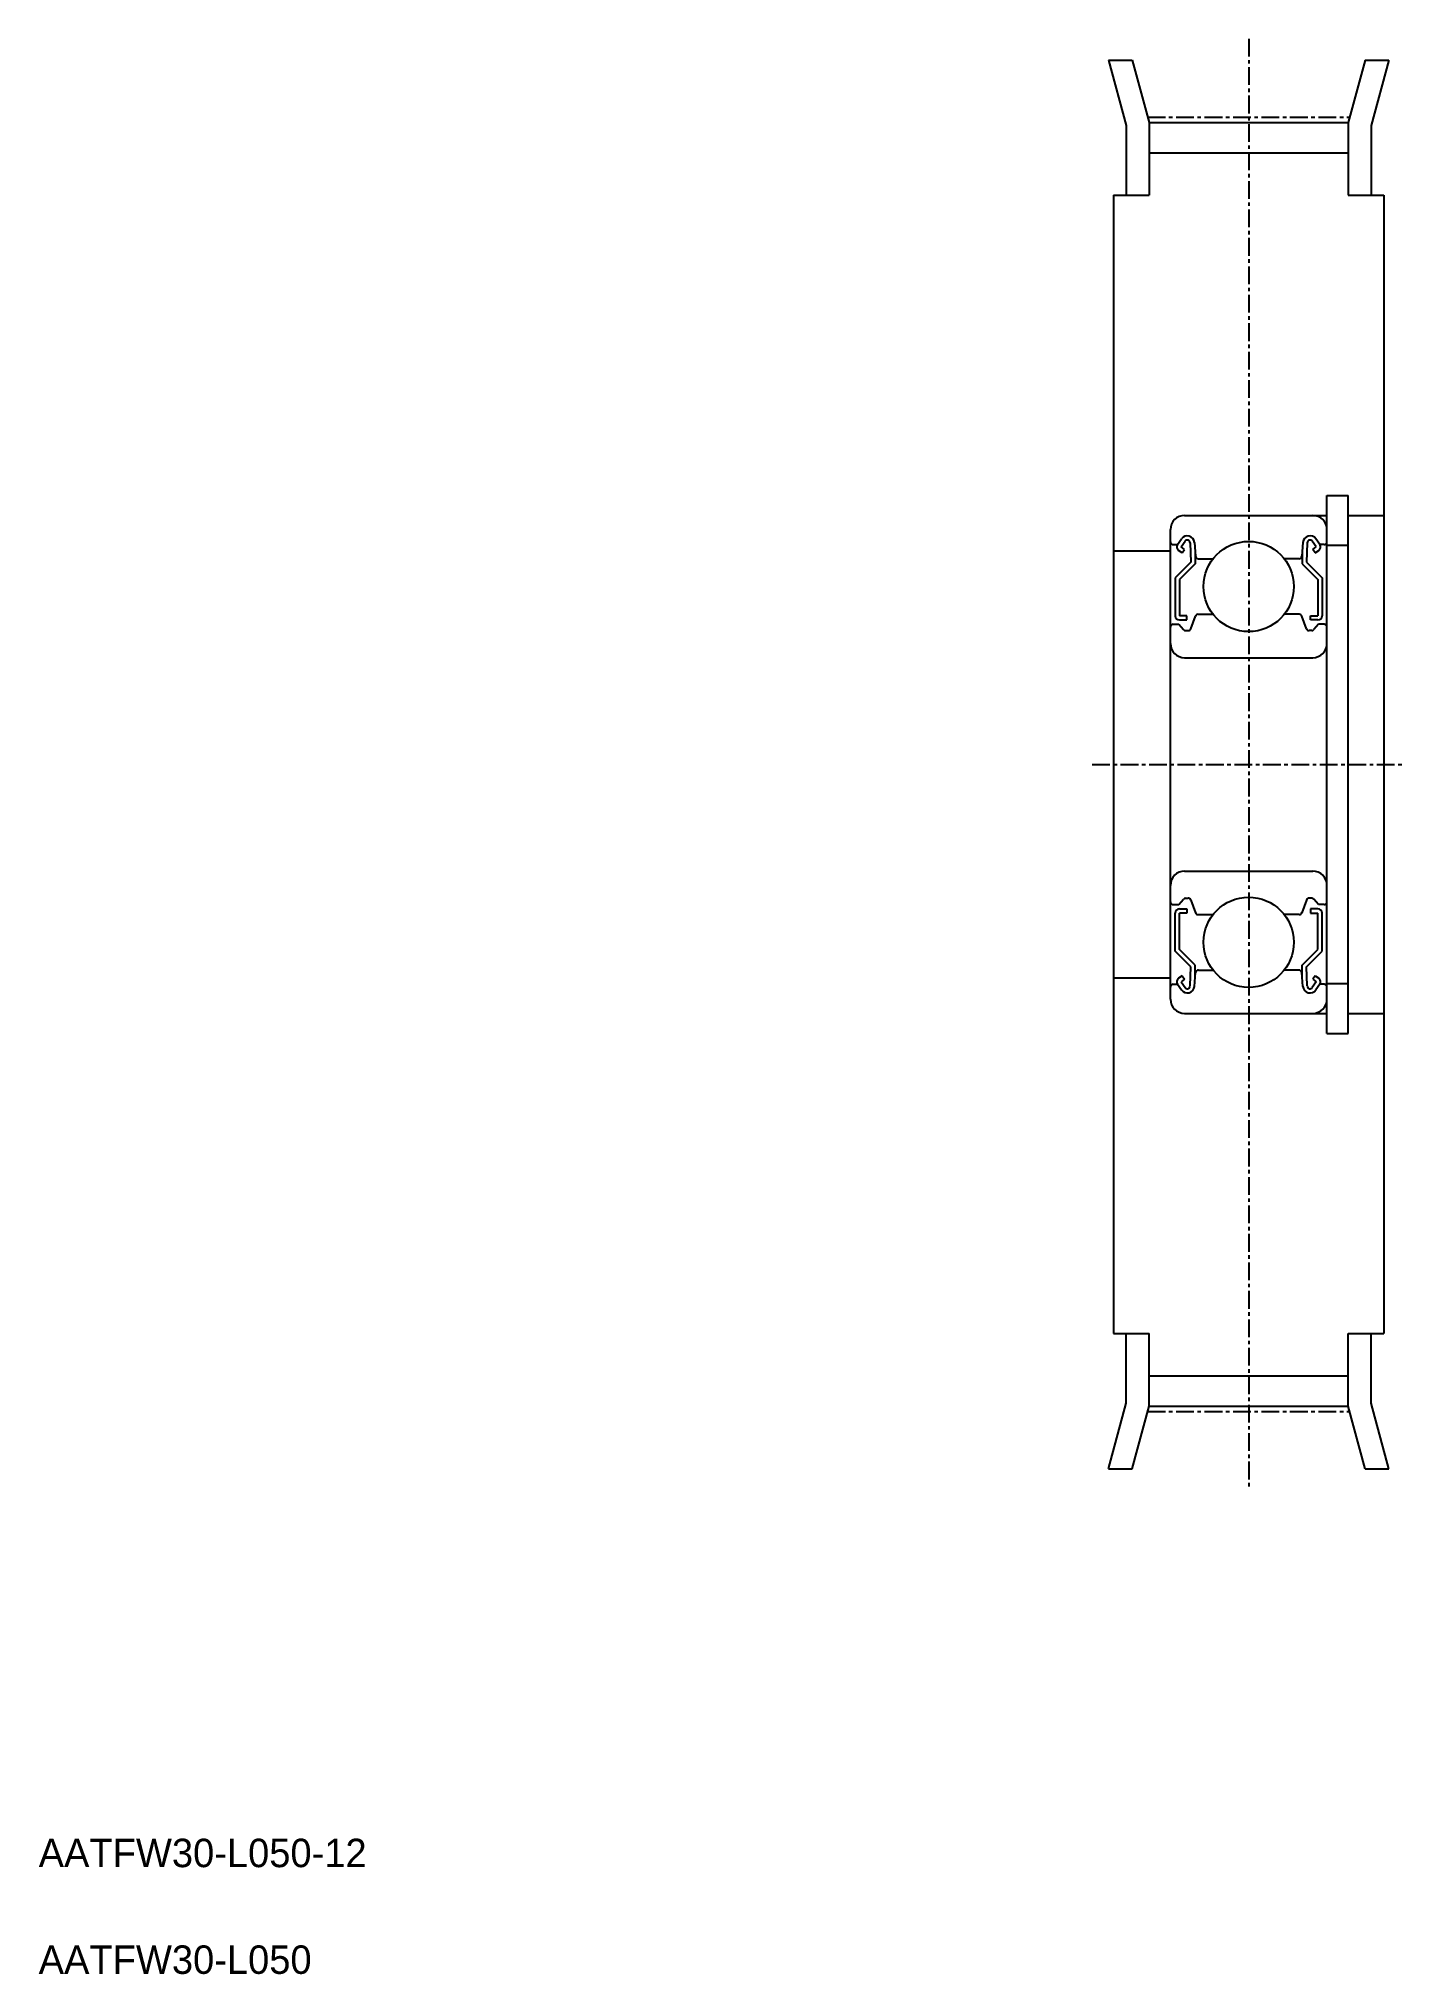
# Model space of a CAD drawing. Extents: x 5 to 101, y 5 to 141.
import ezdxf

# ---------------------------------------------------------------- set-up
doc = ezdxf.new("R2010")
doc.units = 0
doc.linetypes.add('CENTER', pattern=[2, 1.25, -0.25, 0.25, -0.25])
doc.layers.get('0').update_dxf_attribs({"linetype": 'CONTINUOUS'})
doc.layers.add('CENTER', color=1, linetype='CENTER')

msp = doc.modelspace()

# ---------------------------------------------------------------- linework, layer by layer
at = {"color": 7, "linetype": 'CONTINUOUS'}
for p, q in [((80.16, 139.5), (81.82, 139.5)), ((80.16, 139.5), (81.4, 134.89)), ((81.82, 139.5), (83, 135.1)), ((98.18, 139.5), (97, 135.1)), ((98.18, 139.5), (99.84, 139.5)), ((99.84, 139.5), (98.6, 134.89)), ((81.4, 134.89), (81.4, 130)), ((83, 135.1), (83, 130)), ((83, 135.1), (97, 135.1)), ((97, 135.1), (97, 130)), ((98.6, 134.89), (98.6, 130)), ((83, 132.97), (97, 132.97)), ((80.5, 130), (80.5, 50)), ((80.5, 130), (83, 130)), ((97, 130), (99.5, 130)), ((99.5, 130), (99.5, 50)), ((95.5, 108.9), (97, 108.9)), ((80.5, 105), (84.5, 105)), ((95.5, 105.4), (97, 105.4)), ((80.5, 75), (84.5, 75)), ((95.5, 74.6), (97, 74.6)), ((95.5, 71.1), (97, 71.1)), ((80.5, 50), (83, 50)), ((81.4, 45.11), (81.4, 50)), ((83, 44.9), (83, 50)), ((97, 50), (99.5, 50)), ((97, 44.9), (97, 50)), ((98.6, 45.11), (98.6, 50)), ((83, 47.03), (97, 47.03)), ((80.16, 40.5), (81.4, 45.11)), ((81.82, 40.5), (83, 44.9)), ((83, 44.9), (97, 44.9)), ((98.18, 40.5), (97, 44.9)), ((99.84, 40.5), (98.6, 45.11)), ((80.16, 40.5), (81.82, 40.5)), ((98.18, 40.5), (99.84, 40.5))]:
    msp.add_line(p, q, dxfattribs=at)
for p, q in [((95.5, 71.1), (95.5, 108.9)), ((97, 71.1), (97, 108.9)), ((85.5, 107.5), (95.5, 107.5)), ((97, 107.5), (99.5, 107.5)), ((84.5, 73.5), (84.5, 106.5)), ((84.7, 105.45), (85, 105.45)), ((85, 105.45), (85.28, 105.85)), ((85.32, 104.86), (85.07, 105.03)), ((85.25, 105.28), (85.53, 105.68)), ((85.49, 105.1), (85.25, 105.28)), ((85.32, 104.86), (85.49, 105.1)), ((85.89, 105.57), (85.94, 104.22)), ((86.19, 105.6), (86.27, 104.63)), ((86.24, 104.97), (86.24, 104.1)), ((93.81, 105.6), (93.73, 104.63)), ((93.76, 104.97), (93.76, 104.1)), ((94.11, 105.57), (94.06, 104.22)), ((94.75, 105.28), (94.47, 105.68)), ((94.51, 105.1), (94.75, 105.28)), ((94.68, 104.86), (94.51, 105.1)), ((94.68, 104.86), (94.93, 105.03)), ((95, 105.45), (94.72, 105.85)), ((95.3, 105.45), (95, 105.45)), ((85.94, 104.22), (84.84, 103.12)), ((86.24, 104.1), (85.14, 103)), ((86.47, 104.45), (87.49, 104.45)), ((93.53, 104.45), (92.51, 104.45)), ((93.76, 104.1), (94.86, 103)), ((94.06, 104.22), (95.16, 103.12)), ((84.84, 103.12), (84.84, 100.45)), ((85.14, 103), (85.14, 100.45)), ((94.86, 103), (94.86, 100.45)), ((95.16, 103.12), (95.16, 100.45)), ((84.7, 99.85), (85.1, 99.85)), ((85.1, 99.85), (85.42, 99.47)), ((85.66, 100.45), (85.14, 100.45)), ((85.14, 100.15), (85.66, 100.15)), ((85.57, 99.4), (85.75, 99.4)), ((85.66, 100.15), (85.66, 100.45)), ((85.93, 99.53), (86.26, 100.42)), ((86.45, 100.55), (87.49, 100.55)), ((93.55, 100.55), (92.51, 100.55)), ((94.07, 99.53), (93.74, 100.42)), ((94.43, 99.4), (94.25, 99.4)), ((94.34, 100.45), (94.86, 100.45)), ((94.34, 100.15), (94.34, 100.45)), ((94.86, 100.15), (94.34, 100.15)), ((94.9, 99.85), (94.58, 99.47)), ((95.3, 99.85), (94.9, 99.85)), ((85.5, 97.5), (94.5, 97.5)), ((84.5, 90), (84.5, 90)), ((84.5, 81.75), (84.5, 81.75)), ((85.5, 82.5), (94.5, 82.5)), ((85.1, 80.15), (85.42, 80.53)), ((85.57, 80.6), (85.75, 80.6)), ((85.93, 80.47), (86.26, 79.58)), ((94.07, 80.47), (93.74, 79.58)), ((94.43, 80.6), (94.25, 80.6)), ((94.9, 80.15), (94.58, 80.53)), ((84.7, 80.15), (85.1, 80.15)), ((84.84, 76.88), (84.84, 79.55)), ((85.14, 79.85), (85.66, 79.85)), ((85.66, 79.55), (85.14, 79.55)), ((85.14, 77), (85.14, 79.55)), ((85.66, 79.85), (85.66, 79.55)), ((86.45, 79.45), (87.49, 79.45)), ((93.55, 79.45), (92.51, 79.45)), ((94.34, 79.85), (94.34, 79.55)), ((94.86, 79.85), (94.34, 79.85)), ((94.34, 79.55), (94.86, 79.55)), ((94.86, 77), (94.86, 79.55)), ((95.3, 80.15), (94.9, 80.15)), ((95.16, 76.88), (95.16, 79.55)), ((85.94, 75.78), (84.84, 76.88)), ((86.24, 75.9), (85.14, 77)), ((93.76, 75.9), (94.86, 77)), ((94.06, 75.78), (95.16, 76.88)), ((85.32, 75.14), (85.07, 74.97)), ((85.49, 74.9), (85.25, 74.72)), ((85.32, 75.14), (85.49, 74.9)), ((85.89, 74.43), (85.94, 75.78)), ((86.19, 74.4), (86.27, 75.37)), ((86.24, 75.03), (86.24, 75.9)), ((86.47, 75.55), (87.49, 75.55)), ((93.53, 75.55), (92.51, 75.55)), ((93.81, 74.4), (93.73, 75.37)), ((93.76, 75.03), (93.76, 75.9)), ((94.11, 74.43), (94.06, 75.78)), ((94.68, 75.14), (94.51, 74.9)), ((94.51, 74.9), (94.75, 74.72)), ((94.68, 75.14), (94.93, 74.97)), ((84.7, 74.55), (85, 74.55)), ((85, 74.55), (85.28, 74.15)), ((85.25, 74.72), (85.53, 74.32)), ((94.75, 74.72), (94.47, 74.32)), ((95, 74.55), (94.72, 74.15)), ((95.3, 74.55), (95, 74.55)), ((85.5, 72.5), (95.5, 72.5)), ((97, 72.5), (99.5, 72.5))]:
    msp.add_line(p, q)
for centre in [(90, 102.5), (90, 77.5)]:
    msp.add_circle(centre, 3.17)
for centre, radius, start, end in [((85.5, 106.5), 1, 90, 180), ((94.5, 106.5), 1, 0, 90), ((84.7, 105.65), 0.2, 180, 270), ((85.25, 105.28), 0.3, 144.9356, 235.0377), ((85.69, 105.56), 0.5, 5.065, 144.9356), ((85.69, 105.57), 0.2, 2.1312, 144.9367), ((94.31, 105.56), 0.5, 35.0644, 174.935), ((94.31, 105.57), 0.2, 35.0633, 177.8688), ((94.75, 105.28), 0.3, 304.9623, 35.0644), ((95.3, 105.65), 0.2, 270, 0), ((86.47, 104.65), 0.2, 185.065, 270), ((93.53, 104.65), 0.2, 270, 354.935), ((84.7, 99.65), 0.2, 90, 180), ((85.14, 100.45), 0.3, 180, 270), ((85.57, 99.6), 0.2, 219.997, 270), ((85.75, 99.6), 0.2, 270, 339.9703), ((86.45, 100.35), 0.2, 90, 159.9703), ((93.55, 100.35), 0.2, 20.0297, 90), ((94.25, 99.6), 0.2, 200.0297, 270), ((94.43, 99.6), 0.2, 270, 320.003), ((94.86, 100.45), 0.3, 270, 0), ((95.3, 99.65), 0.2, 0, 90), ((85.5, 98.5), 1, 180, 270), ((94.5, 98.5), 1, 270, 0), ((85.5, 81.5), 1, 90, 180), ((94.5, 81.5), 1, 0, 90), ((84.7, 80.35), 0.2, 180, 270), ((85.57, 80.4), 0.2, 90, 140.003), ((85.75, 80.4), 0.2, 20.0297, 90), ((94.25, 80.4), 0.2, 90, 159.9703), ((94.43, 80.4), 0.2, 39.997, 90), ((95.3, 80.35), 0.2, 270, 0), ((85.14, 79.55), 0.3, 90, 180), ((86.45, 79.65), 0.2, 200.0297, 270), ((93.55, 79.65), 0.2, 270, 339.9703), ((94.86, 79.55), 0.3, 0, 90), ((85.25, 74.72), 0.3, 124.9623, 215.0644), ((86.47, 75.35), 0.2, 90, 174.935), ((93.53, 75.35), 0.2, 5.065, 90), ((94.75, 74.72), 0.3, 324.9356, 55.0377), ((84.7, 74.35), 0.2, 90, 180), ((85.5, 73.5), 1, 180, 270), ((85.69, 74.44), 0.5, 215.0644, 354.935), ((85.69, 74.43), 0.2, 215.0633, 357.8688), ((94.31, 74.44), 0.5, 185.065, 324.9356), ((94.31, 74.43), 0.2, 182.1312, 324.9367), ((94.5, 73.5), 1, 270, 0), ((95.3, 74.35), 0.2, 0, 90)]:
    msp.add_arc(centre, radius, start, end)
at = {"layer": 'CENTER', "color": 1, "linetype": 'CENTER'}
for p, q in [((90, 141), (90, 39)), ((82.9, 135.48), (97.1, 135.48)), ((79, 90), (101, 90)), ((82.9, 44.52), (97.1, 44.52))]:
    msp.add_line(p, q, dxfattribs=at)

# ---------------------------------------------------------------- texts
at = {"color": 7, "linetype": 'CONTINUOUS'}
for s, p in [('AATFW30-L050-12', (5, 12.5)), ('AATFW30-L050', (5, 5))]:
    msp.add_text(s, height=2, dxfattribs=at).set_placement(p)

doc.saveas('drawing.dxf')
